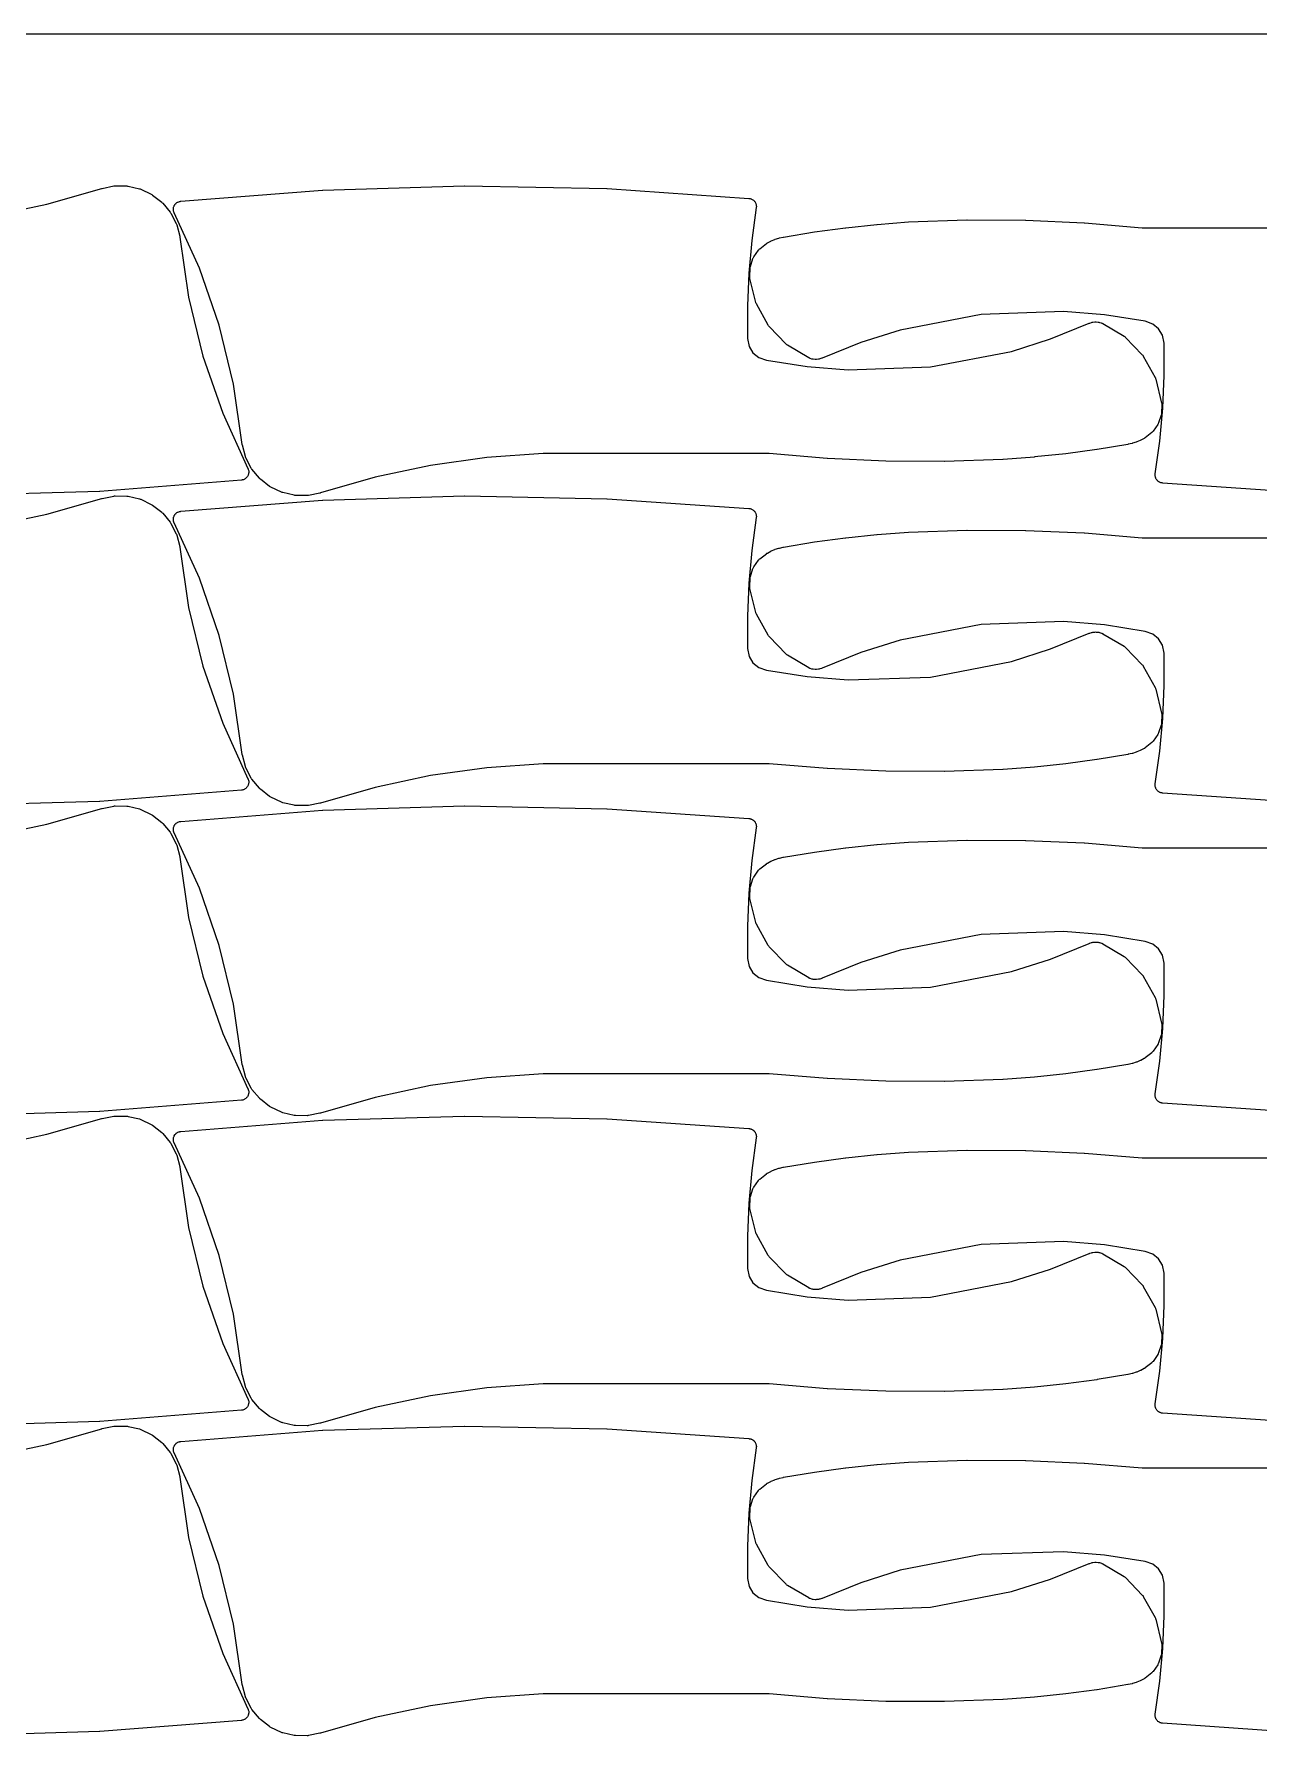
# Model space of a CAD drawing. Header units: metres. Extents: x 0 to 3000, y 0 to 1100.
# Drawn here: x 1159 to 1537, y 574 to 1100 of the extents above; entities that cross this region are included whole.
import ezdxf

# ---------------------------------------------------------------- set-up
doc = ezdxf.new("R2010")
doc.units = ezdxf.units.M

msp = doc.modelspace()

# ---------------------------------------------------------------- linework, layer by layer
at = {"color": 7}
msp.add_lwpolyline([(0, 0), (3000, 0), (3000, 1100), (0, 1100), (0, 0)], close=True, dxfattribs=at)
at = {"color": 1}
for points in [[(1145.84, 1043.85), (1162.96, 1047.48), (1179.88, 1052.31), (1179.95, 1052.33), (1180.02, 1052.35), (1183.57, 1053.08), (1183.79, 1053.12), (1184, 1053.13), (1187.59, 1053.08), (1187.8, 1053.07), (1188.01, 1053.03), (1191.5, 1052.22), (1191.71, 1052.16), (1191.91, 1052.08), (1195.18, 1050.52), (1195.37, 1050.41), (1195.55, 1050.29), (1198.41, 1048.06), (1198.57, 1047.92), (1198.72, 1047.76), (1201.01, 1045), (1201.13, 1044.82), (1201.24, 1044.64), (1202.89, 1041.45), (1202.97, 1041.26), (1203.04, 1041.05), (1203.97, 1037.55), (1203.97, 1037.53), (1203.98, 1037.51), (1204, 1037.43), (1204.01, 1037.35), (1204.01, 1037.34), (1204.02, 1037.32), (1206.71, 1018.7), (1211.12, 1000.55), (1217.23, 982.9), (1225.05, 965.79), (1225.08, 965.72), (1225.11, 965.65), (1225.15, 965.54), (1225.22, 965.31), (1225.26, 965.07), (1225.27, 964.95), (1225.29, 964.71), (1225.27, 964.47), (1225.25, 964.35), (1225.21, 964.11), (1225.13, 963.88), (1225.09, 963.77), (1224.99, 963.55), (1224.86, 963.34), (1224.79, 963.24), (1224.63, 963.05), (1224.46, 962.88), (1224.37, 962.8), (1224.18, 962.66), (1223.97, 962.53), (1223.86, 962.48), (1223.64, 962.38), (1223.41, 962.32), (1223.29, 962.29), (1223.24, 962.28), (1223.19, 962.27), (1223.14, 962.26), (1223.09, 962.25), (1223.04, 962.25), (1223, 962.24), (1179.26, 958.78), (1179.16, 958.78), (1135.34, 957.48)], [(1551.31, 958.34), (1507.54, 961.35), (1507.51, 961.36), (1507.48, 961.36), (1507.41, 961.37), (1507.34, 961.38), (1507.31, 961.38), (1507.29, 961.39), (1507.19, 961.41), (1506.99, 961.46), (1506.79, 961.53), (1506.7, 961.57), (1506.52, 961.66), (1506.34, 961.76), (1506.26, 961.82), (1506.1, 961.95), (1505.95, 962.09), (1505.88, 962.16), (1505.75, 962.32), (1505.63, 962.49), (1505.57, 962.57), (1505.48, 962.75), (1505.4, 962.94), (1505.36, 963.03), (1505.3, 963.23), (1505.26, 963.43), (1505.25, 963.53), (1505.23, 963.73), (1505.23, 963.94), (1505.23, 964.04), (1505.24, 964.12), (1505.25, 964.2), (1506.64, 974.31), (1507.56, 984.43), (1508, 994.57), (1507.97, 1004.58), (1507.47, 1007.05), (1507.47, 1007.05), (1506.28, 1009), (1504.51, 1010.45), (1502.12, 1011.29), (1489.56, 1013.3), (1476.88, 1014.32), (1451.46, 1013.42), (1426.47, 1008.6), (1414.35, 1004.76), (1402.39, 999.92), (1402.33, 999.89), (1402.27, 999.87), (1401.68, 999.68), (1401.48, 999.62), (1401.28, 999.59), (1400.67, 999.52), (1400.46, 999.51), (1400.26, 999.51), (1399.65, 999.57), (1399.44, 999.6), (1399.24, 999.65), (1398.65, 999.83), (1398.61, 999.85), (1398.57, 999.86), (1398.52, 999.88), (1398.46, 999.9), (1398.43, 999.92), (1398.39, 999.94), (1398.34, 999.96), (1398.29, 999.99), (1398.25, 1000.01), (1398.22, 1000.03), (1391.66, 1003.93), (1391.51, 1004.03), (1391.37, 1004.14), (1391.24, 1004.26), (1386.02, 1009.66), (1385.91, 1009.79), (1385.8, 1009.93), (1385.71, 1010.08), (1382.07, 1016.65), (1381.99, 1016.8), (1381.93, 1016.97), (1381.88, 1017.14), (1380.06, 1024.55), (1380.04, 1024.63), (1380.02, 1024.71), (1380.02, 1024.73), (1380.02, 1024.75), (1380.01, 1024.83), (1380, 1024.91), (1380, 1024.92), (1380, 1024.94), (1380, 1025.02), (1380, 1025.11), (1380.1, 1027.69), (1380.11, 1027.88), (1380.15, 1028.07), (1380.2, 1028.26), (1381.01, 1030.66), (1381.08, 1030.84), (1381.17, 1031.01), (1381.27, 1031.17), (1382.72, 1033.25), (1382.84, 1033.4), (1382.97, 1033.54), (1383.12, 1033.67), (1385.14, 1035.28), (1385.21, 1035.33), (1385.29, 1035.39), (1385.29, 1035.39), (1385.3, 1035.4), (1385.38, 1035.44), (1385.46, 1035.49), (1386.5, 1036.04), (1386.66, 1036.11), (1387.74, 1036.56), (1387.9, 1036.62), (1389.02, 1036.98), (1389.19, 1037.03), (1390.34, 1037.29), (1390.4, 1037.3), (1390.46, 1037.31), (1400, 1038.89), (1400.05, 1038.9), (1409.63, 1040.19), (1409.69, 1040.2), (1419.3, 1041.22), (1419.36, 1041.22), (1429, 1041.96), (1429.04, 1041.96), (1429.08, 1041.96), (1447.11, 1042.58), (1447.18, 1042.58), (1465.21, 1042.49), (1465.29, 1042.49), (1483.29, 1041.69), (1483.37, 1041.69), (1501.26, 1040.18), (1571.03, 1040.18)], [(1145.84, 948.1), (1162.96, 951.73), (1179.88, 956.57), (1179.95, 956.58), (1180.02, 956.6), (1183.57, 957.34), (1183.79, 957.37), (1184, 957.38), (1187.59, 957.33), (1187.8, 957.32), (1188.01, 957.28), (1191.5, 956.47), (1191.71, 956.41), (1191.91, 956.33), (1195.18, 954.77), (1195.37, 954.66), (1195.55, 954.54), (1198.41, 952.31), (1198.57, 952.17), (1198.72, 952.01), (1201.01, 949.25), (1201.13, 949.08), (1201.24, 948.89), (1202.89, 945.71), (1202.97, 945.51), (1203.04, 945.3), (1203.97, 941.8), (1203.97, 941.78), (1203.98, 941.76), (1204, 941.68), (1204.01, 941.61), (1204.01, 941.59), (1204.02, 941.57), (1206.71, 922.95), (1211.12, 904.8), (1217.23, 887.16), (1225.05, 870.04), (1225.08, 869.98), (1225.11, 869.91), (1225.15, 869.79), (1225.22, 869.56), (1225.26, 869.32), (1225.27, 869.2), (1225.29, 868.96), (1225.27, 868.72), (1225.25, 868.6), (1225.21, 868.36), (1225.13, 868.13), (1225.09, 868.02), (1224.99, 867.8), (1224.86, 867.59), (1224.79, 867.49), (1224.63, 867.3), (1224.46, 867.13), (1224.37, 867.05), (1224.18, 866.91), (1223.97, 866.79), (1223.86, 866.73), (1223.64, 866.64), (1223.41, 866.57), (1223.29, 866.54), (1223.24, 866.53), (1223.19, 866.52), (1223.14, 866.51), (1223.09, 866.51), (1223.04, 866.5), (1223, 866.5), (1179.26, 863.04), (1179.16, 863.03), (1135.34, 861.73)], [(1551.31, 862.59), (1507.54, 865.61), (1507.51, 865.61), (1507.48, 865.61), (1507.41, 865.62), (1507.34, 865.63), (1507.31, 865.64), (1507.29, 865.64), (1507.19, 865.66), (1506.99, 865.71), (1506.79, 865.78), (1506.7, 865.82), (1506.52, 865.91), (1506.34, 866.02), (1506.26, 866.07), (1506.1, 866.2), (1505.95, 866.34), (1505.88, 866.41), (1505.75, 866.57), (1505.63, 866.74), (1505.57, 866.82), (1505.48, 867), (1505.4, 867.19), (1505.36, 867.29), (1505.3, 867.48), (1505.26, 867.68), (1505.25, 867.78), (1505.23, 867.99), (1505.23, 868.19), (1505.23, 868.29), (1505.24, 868.37), (1505.25, 868.45), (1506.64, 878.56), (1507.56, 888.68), (1508, 898.82), (1507.97, 908.83), (1507.47, 911.3), (1507.47, 911.3), (1506.28, 913.25), (1504.51, 914.7), (1502.12, 915.54), (1489.56, 917.55), (1476.88, 918.57), (1451.46, 917.67), (1426.47, 912.85), (1414.35, 909.01), (1402.39, 904.17), (1402.33, 904.15), (1402.27, 904.12), (1401.68, 903.93), (1401.48, 903.87), (1401.28, 903.84), (1400.67, 903.77), (1400.46, 903.76), (1400.26, 903.77), (1399.65, 903.82), (1399.44, 903.85), (1399.24, 903.9), (1398.65, 904.09), (1398.61, 904.1), (1398.57, 904.11), (1398.52, 904.13), (1398.46, 904.15), (1398.43, 904.17), (1398.39, 904.19), (1398.34, 904.21), (1398.29, 904.24), (1398.25, 904.26), (1398.22, 904.28), (1391.66, 908.19), (1391.51, 908.28), (1391.37, 908.39), (1391.24, 908.51), (1386.02, 913.91), (1385.91, 914.04), (1385.8, 914.18), (1385.71, 914.33), (1382.07, 920.9), (1381.99, 921.06), (1381.93, 921.22), (1381.88, 921.39), (1380.06, 928.81), (1380.04, 928.89), (1380.02, 928.97), (1380.02, 928.98), (1380.02, 929), (1380.01, 929.08), (1380, 929.16), (1380, 929.18), (1380, 929.19), (1380, 929.28), (1380, 929.36), (1380.1, 931.94), (1380.11, 932.14), (1380.15, 932.32), (1380.2, 932.51), (1381.01, 934.91), (1381.08, 935.09), (1381.17, 935.26), (1381.27, 935.42), (1382.72, 937.5), (1382.84, 937.65), (1382.97, 937.79), (1383.12, 937.92), (1385.14, 939.53), (1385.21, 939.59), (1385.29, 939.64), (1385.29, 939.64), (1385.3, 939.65), (1385.38, 939.69), (1385.46, 939.74), (1386.5, 940.29), (1386.66, 940.36), (1387.74, 940.82), (1387.9, 940.88), (1389.02, 941.23), (1389.19, 941.28), (1390.34, 941.54), (1390.4, 941.55), (1390.46, 941.56), (1400, 943.14), (1400.05, 943.15), (1409.63, 944.45), (1409.69, 944.45), (1419.3, 945.47), (1419.36, 945.47), (1429, 946.21), (1429.04, 946.21), (1429.08, 946.21), (1447.11, 946.83), (1447.18, 946.83), (1465.21, 946.74), (1465.29, 946.74), (1483.29, 945.94), (1483.37, 945.94), (1501.26, 944.44), (1571.03, 944.44)], [(1145.84, 852.36), (1162.96, 855.99), (1179.88, 860.82), (1179.95, 860.84), (1180.02, 860.85), (1183.57, 861.59), (1183.79, 861.62), (1184, 861.63), (1187.59, 861.58), (1187.8, 861.57), (1188.01, 861.53), (1191.5, 860.72), (1191.71, 860.66), (1191.91, 860.58), (1195.18, 859.02), (1195.37, 858.92), (1195.55, 858.79), (1198.41, 856.56), (1198.57, 856.42), (1198.72, 856.26), (1201.01, 853.5), (1201.13, 853.33), (1201.24, 853.14), (1202.89, 849.96), (1202.97, 849.76), (1203.04, 849.55), (1203.97, 846.05), (1203.97, 846.03), (1203.98, 846.02), (1204, 845.94), (1204.01, 845.86), (1204.01, 845.84), (1204.02, 845.82), (1206.71, 827.2), (1211.12, 809.06), (1217.23, 791.41), (1225.05, 774.3), (1225.08, 774.23), (1225.11, 774.16), (1225.15, 774.04), (1225.22, 773.81), (1225.26, 773.57), (1225.27, 773.45), (1225.29, 773.21), (1225.27, 772.97), (1225.25, 772.85), (1225.21, 772.62), (1225.13, 772.38), (1225.09, 772.27), (1224.99, 772.05), (1224.86, 771.84), (1224.79, 771.74), (1224.63, 771.55), (1224.46, 771.38), (1224.37, 771.31), (1224.18, 771.16), (1223.97, 771.04), (1223.86, 770.98), (1223.64, 770.89), (1223.41, 770.82), (1223.29, 770.79), (1223.24, 770.78), (1223.19, 770.77), (1223.14, 770.77), (1223.09, 770.76), (1223.04, 770.75), (1223, 770.75), (1179.26, 767.29), (1179.16, 767.28), (1135.34, 765.98)], [(1551.31, 766.84), (1507.54, 769.86), (1507.51, 769.86), (1507.48, 769.86), (1507.41, 769.87), (1507.34, 769.88), (1507.31, 769.89), (1507.29, 769.89), (1507.19, 769.91), (1506.99, 769.96), (1506.79, 770.03), (1506.7, 770.07), (1506.52, 770.16), (1506.34, 770.27), (1506.26, 770.33), (1506.1, 770.45), (1505.95, 770.59), (1505.88, 770.66), (1505.75, 770.82), (1505.63, 770.99), (1505.57, 771.08), (1505.48, 771.26), (1505.4, 771.44), (1505.36, 771.54), (1505.3, 771.73), (1505.26, 771.93), (1505.25, 772.03), (1505.23, 772.24), (1505.23, 772.44), (1505.23, 772.54), (1505.24, 772.62), (1505.25, 772.7), (1506.64, 782.81), (1507.56, 792.93), (1508, 803.08), (1507.97, 813.09), (1507.47, 815.55), (1507.47, 815.55), (1506.28, 817.5), (1504.51, 818.95), (1502.12, 819.79), (1489.56, 821.8), (1476.88, 822.83), (1451.46, 821.92), (1426.47, 817.1), (1414.35, 813.26), (1402.39, 808.42), (1402.33, 808.4), (1402.27, 808.38), (1401.68, 808.18), (1401.48, 808.13), (1401.28, 808.09), (1400.67, 808.02), (1400.46, 808.01), (1400.26, 808.02), (1399.65, 808.08), (1399.44, 808.1), (1399.24, 808.16), (1398.65, 808.34), (1398.61, 808.35), (1398.57, 808.36), (1398.52, 808.39), (1398.46, 808.41), (1398.43, 808.42), (1398.39, 808.44), (1398.34, 808.47), (1398.29, 808.49), (1398.25, 808.51), (1398.22, 808.53), (1391.66, 812.44), (1391.51, 812.54), (1391.37, 812.65), (1391.24, 812.77), (1386.02, 818.16), (1385.91, 818.3), (1385.8, 818.44), (1385.71, 818.58), (1382.07, 825.15), (1381.99, 825.31), (1381.93, 825.47), (1381.88, 825.64), (1380.06, 833.06), (1380.04, 833.14), (1380.02, 833.22), (1380.02, 833.23), (1380.02, 833.25), (1380.01, 833.33), (1380, 833.41), (1380, 833.43), (1380, 833.45), (1380, 833.53), (1380, 833.61), (1380.1, 836.2), (1380.11, 836.39), (1380.15, 836.58), (1380.2, 836.76), (1381.01, 839.17), (1381.08, 839.34), (1381.17, 839.51), (1381.27, 839.67), (1382.72, 841.75), (1382.84, 841.91), (1382.97, 842.05), (1383.12, 842.17), (1385.14, 843.79), (1385.21, 843.84), (1385.29, 843.89), (1385.29, 843.9), (1385.3, 843.9), (1385.38, 843.95), (1385.46, 843.99), (1386.5, 844.54), (1386.66, 844.61), (1387.74, 845.07), (1387.9, 845.13), (1389.02, 845.49), (1389.19, 845.53), (1390.34, 845.79), (1390.4, 845.8), (1390.46, 845.82), (1400, 847.39), (1400.05, 847.4), (1409.63, 848.7), (1409.69, 848.71), (1419.3, 849.72), (1419.36, 849.73), (1429, 850.46), (1429.04, 850.46), (1429.08, 850.46), (1447.11, 851.08), (1447.18, 851.09), (1465.21, 851), (1465.29, 850.99), (1483.29, 850.19), (1483.37, 850.19), (1501.26, 848.69), (1571.03, 848.69)], [(1145.84, 756.61), (1162.96, 760.24), (1179.88, 765.07), (1179.95, 765.09), (1180.02, 765.11), (1183.57, 765.84), (1183.79, 765.87), (1184, 765.88), (1187.59, 765.84), (1187.8, 765.82), (1188.01, 765.78), (1191.5, 764.97), (1191.71, 764.91), (1191.91, 764.83), (1195.18, 763.27), (1195.37, 763.17), (1195.55, 763.04), (1198.41, 760.81), (1198.57, 760.67), (1198.72, 760.51), (1201.01, 757.75), (1201.13, 757.58), (1201.24, 757.39), (1202.89, 754.21), (1202.97, 754.01), (1203.04, 753.81), (1203.97, 750.3), (1203.97, 750.29), (1203.98, 750.27), (1204, 750.19), (1204.01, 750.11), (1204.01, 750.09), (1204.02, 750.08), (1206.71, 731.46), (1211.12, 713.31), (1217.23, 695.66), (1225.05, 678.55), (1225.08, 678.48), (1225.11, 678.41), (1225.15, 678.3), (1225.22, 678.06), (1225.26, 677.83), (1225.27, 677.71), (1225.29, 677.47), (1225.27, 677.23), (1225.25, 677.11), (1225.21, 676.87), (1225.13, 676.64), (1225.09, 676.52), (1224.99, 676.3), (1224.86, 676.09), (1224.79, 676), (1224.63, 675.81), (1224.46, 675.64), (1224.37, 675.56), (1224.18, 675.41), (1223.97, 675.29), (1223.86, 675.24), (1223.64, 675.14), (1223.41, 675.07), (1223.29, 675.04), (1223.24, 675.04), (1223.19, 675.03), (1223.14, 675.02), (1223.09, 675.01), (1223.04, 675.01), (1223, 675), (1179.26, 671.54), (1179.16, 671.54), (1135.34, 670.23)], [(1551.31, 671.1), (1507.54, 674.11), (1507.51, 674.11), (1507.48, 674.12), (1507.41, 674.13), (1507.34, 674.13), (1507.31, 674.14), (1507.29, 674.14), (1507.19, 674.16), (1506.99, 674.21), (1506.79, 674.28), (1506.7, 674.32), (1506.52, 674.41), (1506.34, 674.52), (1506.26, 674.58), (1506.1, 674.7), (1505.95, 674.84), (1505.88, 674.92), (1505.75, 675.07), (1505.63, 675.24), (1505.57, 675.33), (1505.48, 675.51), (1505.4, 675.7), (1505.36, 675.79), (1505.3, 675.99), (1505.26, 676.19), (1505.25, 676.29), (1505.23, 676.49), (1505.23, 676.69), (1505.23, 676.8), (1505.24, 676.88), (1505.25, 676.95), (1506.64, 687.07), (1507.56, 697.18), (1508, 707.33), (1507.97, 717.34), (1507.47, 719.8), (1507.47, 719.8), (1506.28, 721.76), (1504.51, 723.2), (1502.12, 724.05), (1489.56, 726.05), (1476.88, 727.08), (1451.46, 726.17), (1426.47, 721.36), (1414.35, 717.51), (1402.39, 712.67), (1402.33, 712.65), (1402.27, 712.63), (1401.68, 712.43), (1401.48, 712.38), (1401.28, 712.34), (1400.67, 712.27), (1400.46, 712.26), (1400.26, 712.27), (1399.65, 712.33), (1399.44, 712.36), (1399.24, 712.41), (1398.65, 712.59), (1398.61, 712.61), (1398.57, 712.62), (1398.52, 712.64), (1398.46, 712.66), (1398.43, 712.68), (1398.39, 712.69), (1398.34, 712.72), (1398.29, 712.74), (1398.25, 712.76), (1398.22, 712.78), (1391.66, 716.69), (1391.51, 716.79), (1391.37, 716.9), (1391.24, 717.02), (1386.02, 722.42), (1385.91, 722.55), (1385.8, 722.69), (1385.71, 722.84), (1382.07, 729.4), (1381.99, 729.56), (1381.93, 729.73), (1381.88, 729.9), (1380.06, 737.31), (1380.04, 737.39), (1380.02, 737.47), (1380.02, 737.49), (1380.02, 737.5), (1380.01, 737.58), (1380, 737.67), (1380, 737.68), (1380, 737.7), (1380, 737.78), (1380, 737.86), (1380.1, 740.45), (1380.11, 740.64), (1380.15, 740.83), (1380.2, 741.01), (1381.01, 743.42), (1381.08, 743.6), (1381.17, 743.76), (1381.27, 743.93), (1382.72, 746.01), (1382.84, 746.16), (1382.97, 746.3), (1383.12, 746.42), (1385.14, 748.04), (1385.21, 748.09), (1385.29, 748.14), (1385.29, 748.15), (1385.3, 748.15), (1385.38, 748.2), (1385.46, 748.24), (1386.5, 748.79), (1386.66, 748.87), (1387.74, 749.32), (1387.9, 749.38), (1389.02, 749.74), (1389.19, 749.79), (1390.34, 750.04), (1390.4, 750.05), (1390.46, 750.07), (1400, 751.65), (1400.05, 751.65), (1409.63, 752.95), (1409.69, 752.96), (1419.3, 753.97), (1419.36, 753.98), (1429, 754.71), (1429.04, 754.71), (1429.08, 754.72), (1447.11, 755.34), (1447.18, 755.34), (1465.21, 755.25), (1465.29, 755.25), (1483.29, 754.45), (1483.37, 754.44), (1501.26, 752.94), (1571.03, 752.94)], [(1145.84, 660.86), (1162.96, 664.49), (1179.88, 669.32), (1179.95, 669.34), (1180.02, 669.36), (1183.57, 670.09), (1183.79, 670.13), (1184, 670.13), (1187.59, 670.09), (1187.8, 670.07), (1188.01, 670.04), (1191.5, 669.23), (1191.71, 669.17), (1191.91, 669.08), (1195.18, 667.52), (1195.37, 667.42), (1195.55, 667.3), (1198.41, 665.07), (1198.57, 664.92), (1198.72, 664.77), (1201.01, 662.01), (1201.13, 661.83), (1201.24, 661.65), (1202.89, 658.46), (1202.97, 658.26), (1203.04, 658.06), (1203.97, 654.56), (1203.97, 654.54), (1203.98, 654.52), (1204, 654.44), (1204.01, 654.36), (1204.01, 654.35), (1204.02, 654.33), (1206.71, 635.71), (1211.12, 617.56), (1217.23, 599.91), (1225.05, 582.8), (1225.08, 582.73), (1225.11, 582.66), (1225.15, 582.55), (1225.22, 582.32), (1225.26, 582.08), (1225.27, 581.96), (1225.29, 581.72), (1225.27, 581.48), (1225.25, 581.36), (1225.21, 581.12), (1225.13, 580.89), (1225.09, 580.78), (1224.99, 580.55), (1224.86, 580.35), (1224.79, 580.25), (1224.63, 580.06), (1224.46, 579.89), (1224.37, 579.81), (1224.18, 579.67), (1223.97, 579.54), (1223.86, 579.49), (1223.64, 579.39), (1223.41, 579.32), (1223.29, 579.3), (1223.24, 579.29), (1223.19, 579.28), (1223.14, 579.27), (1223.09, 579.26), (1223.04, 579.26), (1223, 579.25), (1179.26, 575.79), (1179.16, 575.79), (1135.34, 574.49)], [(1551.31, 575.35), (1507.54, 578.36), (1507.51, 578.37), (1507.48, 578.37), (1507.41, 578.38), (1507.34, 578.39), (1507.31, 578.39), (1507.29, 578.4), (1507.19, 578.42), (1506.99, 578.47), (1506.79, 578.54), (1506.7, 578.58), (1506.52, 578.67), (1506.34, 578.77), (1506.26, 578.83), (1506.1, 578.95), (1505.95, 579.1), (1505.88, 579.17), (1505.75, 579.33), (1505.63, 579.49), (1505.57, 579.58), (1505.48, 579.76), (1505.4, 579.95), (1505.36, 580.04), (1505.3, 580.24), (1505.26, 580.44), (1505.25, 580.54), (1505.23, 580.74), (1505.23, 580.95), (1505.23, 581.05), (1505.24, 581.13), (1505.25, 581.21), (1506.64, 591.32), (1507.56, 601.43), (1508, 611.58), (1507.97, 621.59), (1507.47, 624.05), (1507.47, 624.05), (1506.28, 626.01), (1504.51, 627.46), (1502.12, 628.3), (1489.56, 630.31), (1476.88, 631.33), (1451.46, 630.43), (1426.47, 625.61), (1414.35, 621.77), (1402.39, 616.92), (1402.33, 616.9), (1402.27, 616.88), (1401.68, 616.68), (1401.48, 616.63), (1401.28, 616.6), (1400.67, 616.53), (1400.46, 616.51), (1400.26, 616.52), (1399.65, 616.58), (1399.44, 616.61), (1399.24, 616.66), (1398.65, 616.84), (1398.61, 616.86), (1398.57, 616.87), (1398.52, 616.89), (1398.46, 616.91), (1398.43, 616.93), (1398.39, 616.94), (1398.34, 616.97), (1398.29, 617), (1398.25, 617.02), (1398.22, 617.04), (1391.66, 620.94), (1391.51, 621.04), (1391.37, 621.15), (1391.24, 621.27), (1386.02, 626.67), (1385.91, 626.8), (1385.8, 626.94), (1385.71, 627.09), (1382.07, 633.66), (1381.99, 633.81), (1381.93, 633.98), (1381.88, 634.15), (1380.06, 641.56), (1380.04, 641.64), (1380.02, 641.72), (1380.02, 641.74), (1380.02, 641.75), (1380.01, 641.84), (1380, 641.92), (1380, 641.93), (1380, 641.95), (1380, 642.03), (1380, 642.11), (1380.1, 644.7), (1380.11, 644.89), (1380.15, 645.08), (1380.2, 645.27), (1381.01, 647.67), (1381.08, 647.85), (1381.17, 648.02), (1381.27, 648.18), (1382.72, 650.26), (1382.84, 650.41), (1382.97, 650.55), (1383.12, 650.68), (1385.14, 652.29), (1385.21, 652.34), (1385.29, 652.4), (1385.29, 652.4), (1385.3, 652.4), (1385.38, 652.45), (1385.46, 652.5), (1386.5, 653.04), (1386.66, 653.12), (1387.74, 653.57), (1387.9, 653.63), (1389.02, 653.99), (1389.19, 654.04), (1390.34, 654.3), (1390.4, 654.31), (1390.46, 654.32), (1400, 655.9), (1400.05, 655.91), (1409.63, 657.2), (1409.69, 657.21), (1419.3, 658.23), (1419.36, 658.23), (1429, 658.96), (1429.04, 658.97), (1429.08, 658.97), (1447.11, 659.59), (1447.18, 659.59), (1465.21, 659.5), (1465.29, 659.5), (1483.29, 658.7), (1483.37, 658.69), (1501.26, 657.19), (1571.03, 657.19)]]:
    msp.add_lwpolyline(points, dxfattribs=at)
for points in [[(1379.82, 1003.56), (1381, 1001.6), (1382.78, 1000.16), (1385.17, 999.31), (1397.72, 997.31), (1410.4, 996.28), (1435.83, 997.19), (1460.81, 1002), (1472.94, 1005.85), (1484.89, 1010.69), (1484.95, 1010.71), (1485.01, 1010.73), (1485.6, 1010.93), (1485.8, 1010.98), (1486.01, 1011.02), (1486.62, 1011.09), (1486.82, 1011.1), (1487.03, 1011.09), (1487.64, 1011.03), (1487.84, 1011), (1488.04, 1010.95), (1488.64, 1010.77), (1488.68, 1010.75), (1488.71, 1010.74), (1488.77, 1010.72), (1488.82, 1010.7), (1488.86, 1010.68), (1488.9, 1010.67), (1488.95, 1010.64), (1489, 1010.62), (1489.03, 1010.6), (1489.07, 1010.58), (1495.63, 1006.67), (1495.78, 1006.57), (1495.92, 1006.46), (1496.04, 1006.34), (1501.26, 1000.94), (1501.38, 1000.81), (1501.48, 1000.67), (1501.57, 1000.52), (1505.21, 993.96), (1505.29, 993.8), (1505.36, 993.63), (1505.41, 993.46), (1507.23, 986.05), (1507.24, 985.97), (1507.26, 985.89), (1507.26, 985.87), (1507.27, 985.86), (1507.27, 985.78), (1507.28, 985.69), (1507.28, 985.68), (1507.28, 985.66), (1507.28, 985.58), (1507.29, 985.5), (1507.19, 982.91), (1507.17, 982.72), (1507.14, 982.53), (1507.08, 982.35), (1506.27, 979.94), (1506.2, 979.76), (1506.12, 979.59), (1506.02, 979.43), (1504.56, 977.35), (1504.45, 977.2), (1504.31, 977.06), (1504.17, 976.94), (1502.15, 975.32), (1502.07, 975.27), (1502, 975.22), (1501.99, 975.21), (1501.99, 975.21), (1501.91, 975.16), (1501.83, 975.12), (1500.79, 974.57), (1500.63, 974.49), (1499.54, 974.04), (1499.38, 973.98), (1498.26, 973.62), (1498.09, 973.57), (1496.94, 973.31), (1496.89, 973.3), (1496.83, 973.29), (1487.29, 971.71), (1487.23, 971.71), (1477.65, 970.41), (1477.6, 970.4), (1467.98, 969.39), (1467.92, 969.38), (1458.28, 968.65), (1458.24, 968.65), (1458.2, 968.64), (1440.18, 968.02), (1440.1, 968.02), (1422.08, 968.11), (1422, 968.11), (1403.99, 968.91), (1403.91, 968.92), (1386.03, 970.42), (1316.26, 970.42), (1298.78, 969.19), (1281.44, 966.75), (1264.32, 963.12), (1247.41, 958.29), (1247.33, 958.27), (1247.26, 958.25), (1243.71, 957.52), (1243.5, 957.49), (1243.28, 957.48), (1239.7, 957.52), (1239.48, 957.54), (1239.27, 957.57), (1235.78, 958.38), (1235.57, 958.45), (1235.37, 958.53), (1232.1, 960.09), (1231.91, 960.19), (1231.73, 960.32), (1228.87, 962.55), (1228.71, 962.69), (1228.56, 962.85), (1226.28, 965.61), (1226.15, 965.78), (1226.04, 965.97), (1224.4, 969.15), (1224.31, 969.35), (1224.24, 969.55), (1223.31, 973.06), (1223.31, 973.07), (1223.31, 973.09), (1223.29, 973.17), (1223.27, 973.25), (1223.27, 973.27), (1223.27, 973.28), (1220.58, 991.9), (1216.17, 1010.05), (1210.05, 1027.7), (1202.24, 1044.81), (1202.21, 1044.88), (1202.18, 1044.95), (1202.14, 1045.06), (1202.07, 1045.29), (1202.03, 1045.53), (1202.01, 1045.65), (1202, 1045.89), (1202.02, 1046.13), (1202.03, 1046.25), (1202.08, 1046.49), (1202.15, 1046.72), (1202.2, 1046.84), (1202.3, 1047.06), (1202.43, 1047.27), (1202.5, 1047.36), (1202.65, 1047.55), (1202.83, 1047.72), (1202.92, 1047.8), (1203.11, 1047.95), (1203.32, 1048.07), (1203.42, 1048.12), (1203.65, 1048.22), (1203.88, 1048.29), (1204, 1048.31), (1204.05, 1048.32), (1204.09, 1048.33), (1204.14, 1048.34), (1204.19, 1048.35), (1204.24, 1048.35), (1204.29, 1048.36), (1248.02, 1051.82), (1248.12, 1051.82), (1291.95, 1053.12), (1292.05, 1053.13), (1335.88, 1052.27), (1335.98, 1052.26), (1379.75, 1049.25), (1379.78, 1049.25), (1379.81, 1049.24), (1379.87, 1049.23), (1379.94, 1049.23), (1379.97, 1049.22), (1380, 1049.22), (1380.1, 1049.2), (1380.3, 1049.15), (1380.49, 1049.08), (1380.58, 1049.04), (1380.77, 1048.95), (1380.94, 1048.84), (1381.02, 1048.78), (1381.19, 1048.66), (1381.33, 1048.52), (1381.41, 1048.44), (1381.54, 1048.29), (1381.66, 1048.12), (1381.71, 1048.03), (1381.81, 1047.85), (1381.89, 1047.66), (1381.92, 1047.57), (1381.98, 1047.37), (1382.02, 1047.17), (1382.04, 1047.07), (1382.06, 1046.87), (1382.06, 1046.67), (1382.05, 1046.56), (1382.04, 1046.48), (1382.04, 1046.4), (1380.64, 1036.29), (1379.73, 1026.18), (1379.28, 1016.03), (1379.31, 1006.02), (1379.82, 1003.56)], [(1379.82, 907.81), (1381, 905.86), (1382.78, 904.41), (1385.17, 903.57), (1397.72, 901.56), (1410.4, 900.53), (1435.83, 901.44), (1460.81, 906.26), (1472.94, 910.1), (1484.89, 914.94), (1484.95, 914.96), (1485.01, 914.98), (1485.6, 915.18), (1485.8, 915.23), (1486.01, 915.27), (1486.62, 915.34), (1486.82, 915.35), (1487.03, 915.34), (1487.64, 915.28), (1487.84, 915.25), (1488.04, 915.2), (1488.64, 915.02), (1488.68, 915.01), (1488.71, 914.99), (1488.77, 914.97), (1488.82, 914.95), (1488.86, 914.94), (1488.9, 914.92), (1488.95, 914.89), (1489, 914.87), (1489.03, 914.85), (1489.07, 914.83), (1495.63, 910.92), (1495.78, 910.82), (1495.92, 910.71), (1496.04, 910.59), (1501.26, 905.2), (1501.38, 905.06), (1501.48, 904.92), (1501.57, 904.77), (1505.21, 898.21), (1505.29, 898.05), (1505.36, 897.89), (1505.41, 897.72), (1507.23, 890.3), (1507.24, 890.22), (1507.26, 890.14), (1507.26, 890.13), (1507.27, 890.11), (1507.27, 890.03), (1507.28, 889.95), (1507.28, 889.93), (1507.28, 889.91), (1507.28, 889.83), (1507.29, 889.75), (1507.19, 887.16), (1507.17, 886.97), (1507.14, 886.78), (1507.08, 886.6), (1506.27, 884.19), (1506.2, 884.02), (1506.12, 883.85), (1506.02, 883.69), (1504.56, 881.61), (1504.45, 881.45), (1504.31, 881.31), (1504.17, 881.19), (1502.15, 879.57), (1502.07, 879.52), (1502, 879.47), (1501.99, 879.46), (1501.99, 879.46), (1501.91, 879.41), (1501.83, 879.37), (1500.79, 878.82), (1500.63, 878.75), (1499.54, 878.29), (1499.38, 878.23), (1498.26, 877.87), (1498.09, 877.83), (1496.94, 877.57), (1496.89, 877.56), (1496.83, 877.54), (1487.29, 875.97), (1487.23, 875.96), (1477.65, 874.66), (1477.6, 874.65), (1467.98, 873.64), (1467.92, 873.63), (1458.28, 872.9), (1458.24, 872.9), (1458.2, 872.9), (1440.18, 872.28), (1440.1, 872.27), (1422.08, 872.36), (1422, 872.37), (1403.99, 873.16), (1403.91, 873.17), (1386.03, 874.67), (1316.26, 874.67), (1298.78, 873.44), (1281.44, 871), (1264.32, 867.37), (1247.41, 862.54), (1247.33, 862.52), (1247.26, 862.51), (1243.71, 861.77), (1243.5, 861.74), (1243.28, 861.73), (1239.7, 861.78), (1239.48, 861.79), (1239.27, 861.83), (1235.78, 862.64), (1235.57, 862.7), (1235.37, 862.78), (1232.1, 864.34), (1231.91, 864.44), (1231.73, 864.57), (1228.87, 866.8), (1228.71, 866.94), (1228.56, 867.1), (1226.28, 869.86), (1226.15, 870.03), (1226.04, 870.22), (1224.4, 873.4), (1224.31, 873.6), (1224.24, 873.81), (1223.31, 877.31), (1223.31, 877.33), (1223.31, 877.34), (1223.29, 877.42), (1223.27, 877.5), (1223.27, 877.52), (1223.27, 877.54), (1220.58, 896.16), (1216.17, 914.3), (1210.05, 931.95), (1202.24, 949.06), (1202.21, 949.13), (1202.18, 949.2), (1202.14, 949.31), (1202.07, 949.55), (1202.03, 949.79), (1202.01, 949.91), (1202, 950.15), (1202.02, 950.39), (1202.03, 950.51), (1202.08, 950.74), (1202.15, 950.98), (1202.2, 951.09), (1202.3, 951.31), (1202.43, 951.52), (1202.5, 951.62), (1202.65, 951.81), (1202.83, 951.97), (1202.92, 952.05), (1203.11, 952.2), (1203.32, 952.32), (1203.42, 952.37), (1203.65, 952.47), (1203.88, 952.54), (1204, 952.57), (1204.05, 952.58), (1204.09, 952.59), (1204.14, 952.59), (1204.19, 952.6), (1204.24, 952.61), (1204.29, 952.61), (1248.02, 956.07), (1248.12, 956.08), (1291.95, 957.38), (1292.05, 957.38), (1335.88, 956.52), (1335.98, 956.52), (1379.75, 953.5), (1379.78, 953.5), (1379.81, 953.5), (1379.87, 953.49), (1379.94, 953.48), (1379.97, 953.47), (1380, 953.47), (1380.1, 953.45), (1380.3, 953.4), (1380.49, 953.33), (1380.58, 953.29), (1380.77, 953.2), (1380.94, 953.09), (1381.02, 953.03), (1381.19, 952.91), (1381.33, 952.77), (1381.41, 952.69), (1381.54, 952.54), (1381.66, 952.37), (1381.71, 952.28), (1381.81, 952.1), (1381.89, 951.92), (1381.92, 951.82), (1381.98, 951.63), (1382.02, 951.43), (1382.04, 951.33), (1382.06, 951.12), (1382.06, 950.92), (1382.05, 950.82), (1382.04, 950.74), (1382.04, 950.66), (1380.64, 940.54), (1379.73, 930.43), (1379.28, 920.28), (1379.31, 910.27), (1379.82, 907.81)], [(1379.82, 812.06), (1381, 810.11), (1382.78, 808.66), (1385.17, 807.82), (1397.72, 805.81), (1410.4, 804.78), (1435.83, 805.69), (1460.81, 810.51), (1472.94, 814.35), (1484.89, 819.19), (1484.95, 819.21), (1485.01, 819.24), (1485.6, 819.43), (1485.8, 819.49), (1486.01, 819.52), (1486.62, 819.59), (1486.82, 819.6), (1487.03, 819.59), (1487.64, 819.54), (1487.84, 819.51), (1488.04, 819.46), (1488.64, 819.27), (1488.68, 819.26), (1488.71, 819.25), (1488.77, 819.23), (1488.82, 819.21), (1488.86, 819.19), (1488.9, 819.17), (1488.95, 819.15), (1489, 819.12), (1489.03, 819.1), (1489.07, 819.08), (1495.63, 815.17), (1495.78, 815.08), (1495.92, 814.97), (1496.04, 814.85), (1501.26, 809.45), (1501.38, 809.32), (1501.48, 809.18), (1501.57, 809.03), (1505.21, 802.46), (1505.29, 802.3), (1505.36, 802.14), (1505.41, 801.97), (1507.23, 794.55), (1507.24, 794.47), (1507.26, 794.39), (1507.26, 794.38), (1507.27, 794.36), (1507.27, 794.28), (1507.28, 794.2), (1507.28, 794.18), (1507.28, 794.17), (1507.28, 794.08), (1507.29, 794), (1507.19, 791.41), (1507.17, 791.22), (1507.14, 791.03), (1507.08, 790.85), (1506.27, 788.45), (1506.2, 788.27), (1506.12, 788.1), (1506.02, 787.94), (1504.56, 785.86), (1504.45, 785.71), (1504.31, 785.57), (1504.17, 785.44), (1502.15, 783.83), (1502.07, 783.77), (1502, 783.72), (1501.99, 783.72), (1501.99, 783.71), (1501.91, 783.67), (1501.83, 783.62), (1500.79, 783.07), (1500.63, 783), (1499.54, 782.54), (1499.38, 782.48), (1498.26, 782.12), (1498.09, 782.08), (1496.94, 781.82), (1496.89, 781.81), (1496.83, 781.8), (1487.29, 780.22), (1487.23, 780.21), (1477.65, 778.91), (1477.6, 778.91), (1467.98, 777.89), (1467.92, 777.88), (1458.28, 777.15), (1458.24, 777.15), (1458.2, 777.15), (1440.18, 776.53), (1440.1, 776.53), (1422.08, 776.62), (1422, 776.62), (1403.99, 777.42), (1403.91, 777.42), (1386.03, 778.92), (1316.26, 778.92), (1298.78, 777.69), (1281.44, 775.26), (1264.32, 771.63), (1247.41, 766.79), (1247.33, 766.78), (1247.26, 766.76), (1243.71, 766.02), (1243.5, 765.99), (1243.28, 765.98), (1239.7, 766.03), (1239.48, 766.04), (1239.27, 766.08), (1235.78, 766.89), (1235.57, 766.95), (1235.37, 767.03), (1232.1, 768.59), (1231.91, 768.7), (1231.73, 768.82), (1228.87, 771.05), (1228.71, 771.19), (1228.56, 771.35), (1226.28, 774.11), (1226.15, 774.28), (1226.04, 774.47), (1224.4, 777.65), (1224.31, 777.85), (1224.24, 778.06), (1223.31, 781.56), (1223.31, 781.58), (1223.31, 781.6), (1223.29, 781.67), (1223.27, 781.75), (1223.27, 781.77), (1223.27, 781.79), (1220.58, 800.41), (1216.17, 818.56), (1210.05, 836.2), (1202.24, 853.31), (1202.21, 853.38), (1202.18, 853.45), (1202.14, 853.57), (1202.07, 853.8), (1202.03, 854.04), (1202.01, 854.16), (1202, 854.4), (1202.02, 854.64), (1202.03, 854.76), (1202.08, 855), (1202.15, 855.23), (1202.2, 855.34), (1202.3, 855.56), (1202.43, 855.77), (1202.5, 855.87), (1202.65, 856.06), (1202.83, 856.23), (1202.92, 856.31), (1203.11, 856.45), (1203.32, 856.57), (1203.42, 856.63), (1203.65, 856.72), (1203.88, 856.79), (1204, 856.82), (1204.05, 856.83), (1204.09, 856.84), (1204.14, 856.85), (1204.19, 856.85), (1204.24, 856.86), (1204.29, 856.86), (1248.02, 860.32), (1248.12, 860.33), (1291.95, 861.63), (1292.05, 861.63), (1335.88, 860.77), (1335.98, 860.77), (1379.75, 857.75), (1379.78, 857.75), (1379.81, 857.75), (1379.87, 857.74), (1379.94, 857.73), (1379.97, 857.72), (1380, 857.72), (1380.1, 857.7), (1380.3, 857.65), (1380.49, 857.58), (1380.58, 857.54), (1380.77, 857.45), (1380.94, 857.34), (1381.02, 857.29), (1381.19, 857.16), (1381.33, 857.02), (1381.41, 856.95), (1381.54, 856.79), (1381.66, 856.62), (1381.71, 856.54), (1381.81, 856.36), (1381.89, 856.17), (1381.92, 856.07), (1381.98, 855.88), (1382.02, 855.68), (1382.04, 855.58), (1382.06, 855.37), (1382.06, 855.17), (1382.05, 855.07), (1382.04, 854.99), (1382.04, 854.91), (1380.64, 844.8), (1379.73, 834.68), (1379.28, 824.54), (1379.31, 814.53), (1379.82, 812.06)], [(1379.82, 716.31), (1381, 714.36), (1382.78, 712.91), (1385.17, 712.07), (1397.72, 710.06), (1410.4, 709.04), (1435.83, 709.94), (1460.81, 714.76), (1472.94, 718.6), (1484.89, 723.44), (1484.95, 723.47), (1485.01, 723.49), (1485.6, 723.68), (1485.8, 723.74), (1486.01, 723.77), (1486.62, 723.84), (1486.82, 723.85), (1487.03, 723.85), (1487.64, 723.79), (1487.84, 723.76), (1488.04, 723.71), (1488.64, 723.53), (1488.68, 723.51), (1488.71, 723.5), (1488.77, 723.48), (1488.82, 723.46), (1488.86, 723.44), (1488.9, 723.42), (1488.95, 723.4), (1489, 723.37), (1489.03, 723.35), (1489.07, 723.33), (1495.63, 719.43), (1495.78, 719.33), (1495.92, 719.22), (1496.04, 719.1), (1501.26, 713.7), (1501.38, 713.57), (1501.48, 713.43), (1501.57, 713.28), (1505.21, 706.71), (1505.29, 706.55), (1505.36, 706.39), (1505.41, 706.22), (1507.23, 698.81), (1507.24, 698.73), (1507.26, 698.65), (1507.26, 698.63), (1507.27, 698.61), (1507.27, 698.53), (1507.28, 698.45), (1507.28, 698.43), (1507.28, 698.42), (1507.28, 698.34), (1507.29, 698.25), (1507.19, 695.67), (1507.17, 695.48), (1507.14, 695.29), (1507.08, 695.1), (1506.27, 692.7), (1506.2, 692.52), (1506.12, 692.35), (1506.02, 692.19), (1504.56, 690.11), (1504.45, 689.96), (1504.31, 689.82), (1504.17, 689.69), (1502.15, 688.08), (1502.07, 688.03), (1502, 687.97), (1501.99, 687.97), (1501.99, 687.96), (1501.91, 687.92), (1501.83, 687.87), (1500.79, 687.32), (1500.63, 687.25), (1499.54, 686.8), (1499.38, 686.74), (1498.26, 686.38), (1498.09, 686.33), (1496.94, 686.07), (1496.89, 686.06), (1496.83, 686.05), (1487.29, 684.47), (1487.23, 684.46), (1477.65, 683.16), (1477.6, 683.16), (1467.98, 682.14), (1467.92, 682.14), (1458.28, 681.4), (1458.24, 681.4), (1458.2, 681.4), (1440.18, 680.78), (1440.1, 680.78), (1422.08, 680.87), (1422, 680.87), (1403.99, 681.67), (1403.91, 681.67), (1386.03, 683.18), (1316.26, 683.18), (1298.78, 681.94), (1281.44, 679.51), (1264.32, 675.88), (1247.41, 671.05), (1247.33, 671.03), (1247.26, 671.01), (1243.71, 670.28), (1243.5, 670.24), (1243.28, 670.23), (1239.7, 670.28), (1239.48, 670.29), (1239.27, 670.33), (1235.78, 671.14), (1235.57, 671.2), (1235.37, 671.28), (1232.1, 672.84), (1231.91, 672.95), (1231.73, 673.07), (1228.87, 675.3), (1228.71, 675.44), (1228.56, 675.6), (1226.28, 678.36), (1226.15, 678.54), (1226.04, 678.72), (1224.4, 681.91), (1224.31, 682.1), (1224.24, 682.31), (1223.31, 685.81), (1223.31, 685.83), (1223.31, 685.85), (1223.29, 685.93), (1223.27, 686.01), (1223.27, 686.02), (1223.27, 686.04), (1220.58, 704.66), (1216.17, 722.81), (1210.05, 740.46), (1202.24, 757.57), (1202.21, 757.64), (1202.18, 757.71), (1202.14, 757.82), (1202.07, 758.05), (1202.03, 758.29), (1202.01, 758.41), (1202, 758.65), (1202.02, 758.89), (1202.03, 759.01), (1202.08, 759.25), (1202.15, 759.48), (1202.2, 759.59), (1202.3, 759.81), (1202.43, 760.02), (1202.5, 760.12), (1202.65, 760.31), (1202.83, 760.48), (1202.92, 760.56), (1203.11, 760.7), (1203.32, 760.82), (1203.42, 760.88), (1203.65, 760.98), (1203.88, 761.04), (1204, 761.07), (1204.05, 761.08), (1204.09, 761.09), (1204.14, 761.1), (1204.19, 761.11), (1204.24, 761.11), (1204.29, 761.12), (1248.02, 764.57), (1248.12, 764.58), (1291.95, 765.88), (1292.05, 765.88), (1335.88, 765.03), (1335.98, 765.02), (1379.75, 762.01), (1379.78, 762), (1379.81, 762), (1379.87, 761.99), (1379.94, 761.98), (1379.97, 761.98), (1380, 761.97), (1380.1, 761.95), (1380.3, 761.9), (1380.49, 761.83), (1380.58, 761.79), (1380.77, 761.7), (1380.94, 761.6), (1381.02, 761.54), (1381.19, 761.41), (1381.33, 761.27), (1381.41, 761.2), (1381.54, 761.04), (1381.66, 760.87), (1381.71, 760.79), (1381.81, 760.61), (1381.89, 760.42), (1381.92, 760.32), (1381.98, 760.13), (1382.02, 759.93), (1382.04, 759.83), (1382.06, 759.63), (1382.06, 759.42), (1382.05, 759.32), (1382.04, 759.24), (1382.04, 759.16), (1380.64, 749.05), (1379.73, 738.93), (1379.28, 728.79), (1379.31, 718.78), (1379.82, 716.31)], [(1379.82, 620.57), (1381, 618.61), (1382.78, 617.17), (1385.17, 616.32), (1397.72, 614.31), (1410.4, 613.29), (1435.83, 614.2), (1460.81, 619.01), (1472.94, 622.86), (1484.89, 627.7), (1484.95, 627.72), (1485.01, 627.74), (1485.6, 627.94), (1485.8, 627.99), (1486.01, 628.02), (1486.62, 628.09), (1486.82, 628.11), (1487.03, 628.1), (1487.64, 628.04), (1487.84, 628.01), (1488.04, 627.96), (1488.64, 627.78), (1488.68, 627.76), (1488.71, 627.75), (1488.77, 627.73), (1488.82, 627.71), (1488.86, 627.69), (1488.9, 627.68), (1488.95, 627.65), (1489, 627.63), (1489.03, 627.6), (1489.07, 627.58), (1495.63, 623.68), (1495.78, 623.58), (1495.92, 623.47), (1496.04, 623.35), (1501.26, 617.95), (1501.38, 617.82), (1501.48, 617.68), (1501.57, 617.53), (1505.21, 610.97), (1505.29, 610.81), (1505.36, 610.64), (1505.41, 610.47), (1507.23, 603.06), (1507.24, 602.98), (1507.26, 602.9), (1507.26, 602.88), (1507.27, 602.87), (1507.27, 602.78), (1507.28, 602.7), (1507.28, 602.69), (1507.28, 602.67), (1507.28, 602.59), (1507.29, 602.51), (1507.19, 599.92), (1507.17, 599.73), (1507.14, 599.54), (1507.08, 599.35), (1506.27, 596.95), (1506.2, 596.77), (1506.12, 596.6), (1506.02, 596.44), (1504.56, 594.36), (1504.45, 594.21), (1504.31, 594.07), (1504.17, 593.94), (1502.15, 592.33), (1502.07, 592.28), (1502, 592.22), (1501.99, 592.22), (1501.99, 592.22), (1501.91, 592.17), (1501.83, 592.12), (1500.79, 591.58), (1500.63, 591.5), (1499.54, 591.05), (1499.38, 590.99), (1498.26, 590.63), (1498.09, 590.58), (1496.94, 590.32), (1496.89, 590.31), (1496.83, 590.3), (1487.29, 588.72), (1487.23, 588.71), (1477.65, 587.42), (1477.6, 587.41), (1467.98, 586.39), (1467.92, 586.39), (1458.28, 585.66), (1458.24, 585.66), (1458.2, 585.65), (1440.18, 585.03), (1440.1, 585.03), (1422.08, 585.12), (1422, 585.12), (1403.99, 585.92), (1403.91, 585.93), (1386.03, 587.43), (1316.26, 587.43), (1298.78, 586.2), (1281.44, 583.76), (1264.32, 580.13), (1247.41, 575.3), (1247.33, 575.28), (1247.26, 575.26), (1243.71, 574.53), (1243.5, 574.5), (1243.28, 574.49), (1239.7, 574.53), (1239.48, 574.55), (1239.27, 574.58), (1235.78, 575.39), (1235.57, 575.45), (1235.37, 575.54), (1232.1, 577.1), (1231.91, 577.2), (1231.73, 577.32), (1228.87, 579.55), (1228.71, 579.7), (1228.56, 579.86), (1226.28, 582.62), (1226.15, 582.79), (1226.04, 582.97), (1224.4, 586.16), (1224.31, 586.36), (1224.24, 586.56), (1223.31, 590.07), (1223.31, 590.08), (1223.31, 590.1), (1223.29, 590.18), (1223.27, 590.26), (1223.27, 590.28), (1223.27, 590.29), (1220.58, 608.91), (1216.17, 627.06), (1210.05, 644.71), (1202.24, 661.82), (1202.21, 661.89), (1202.18, 661.96), (1202.14, 662.07), (1202.07, 662.3), (1202.03, 662.54), (1202.01, 662.66), (1202, 662.9), (1202.02, 663.14), (1202.03, 663.26), (1202.08, 663.5), (1202.15, 663.73), (1202.2, 663.85), (1202.3, 664.07), (1202.43, 664.27), (1202.5, 664.37), (1202.65, 664.56), (1202.83, 664.73), (1202.92, 664.81), (1203.11, 664.96), (1203.32, 665.08), (1203.42, 665.13), (1203.65, 665.23), (1203.88, 665.3), (1204, 665.32), (1204.05, 665.33), (1204.09, 665.34), (1204.14, 665.35), (1204.19, 665.36), (1204.24, 665.36), (1204.29, 665.37), (1248.02, 668.83), (1248.12, 668.83), (1291.95, 670.13), (1292.05, 670.13), (1335.88, 669.28), (1335.98, 669.27), (1379.75, 666.26), (1379.78, 666.25), (1379.81, 666.25), (1379.87, 666.24), (1379.94, 666.24), (1379.97, 666.23), (1380, 666.22), (1380.1, 666.2), (1380.3, 666.15), (1380.49, 666.08), (1380.58, 666.04), (1380.77, 665.96), (1380.94, 665.85), (1381.02, 665.79), (1381.19, 665.67), (1381.33, 665.53), (1381.41, 665.45), (1381.54, 665.3), (1381.66, 665.13), (1381.71, 665.04), (1381.81, 664.86), (1381.89, 664.67), (1381.92, 664.58), (1381.98, 664.38), (1382.02, 664.18), (1382.04, 664.08), (1382.06, 663.88), (1382.06, 663.67), (1382.05, 663.57), (1382.04, 663.49), (1382.04, 663.41), (1380.64, 653.3), (1379.73, 643.19), (1379.28, 633.04), (1379.31, 623.03), (1379.82, 620.57)]]:
    msp.add_lwpolyline(points, close=True, dxfattribs=at)

doc.saveas('drawing.dxf')
